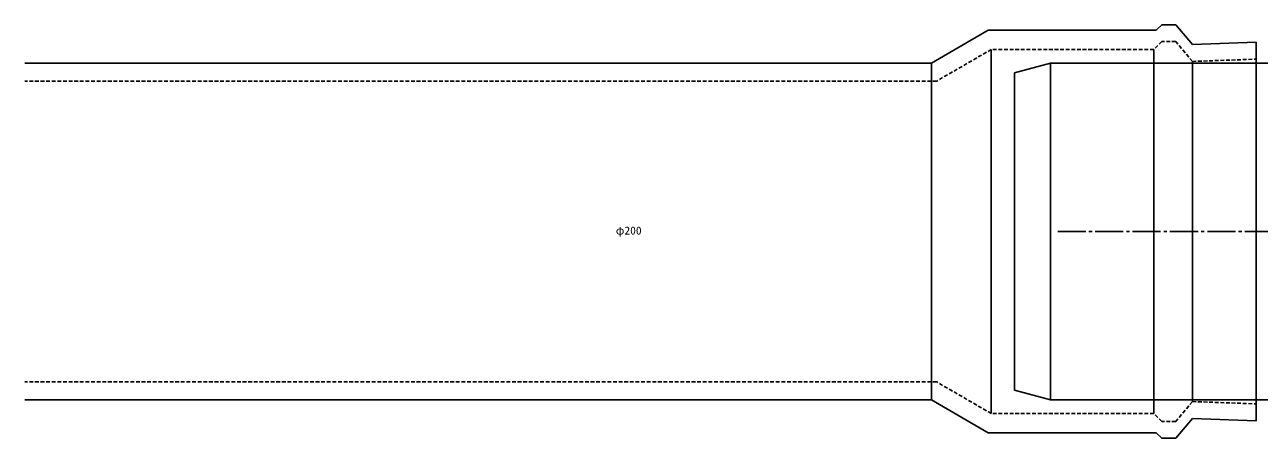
# Model space of a CAD drawing. Units: millimetres on the paper, with parts at other scales. Extents: x -140 to 4236, y -1707 to 1458.
# Drawn here: x 3441 to 3837, y -546.6 to -414 of the extents above; entities that cross this region are included whole.
import ezdxf
from ezdxf.enums import TextEntityAlignment as Align

# ---------------------------------------------------------------- set-up
doc = ezdxf.new("R2010")
doc.units = ezdxf.units.MM
doc.linetypes.add('CHAIN2', pattern=[12, 9, -1, 1, -1])
doc.linetypes.add('DASHED1', pattern=[1.8, 1.2, -0.6])
doc.layers.add('1-1', color=3, linetype='Continuous')
doc.layers.add('1-2', color=4, linetype='DASHED1')
doc.styles.add('ＭＳ ゴシック', font='')
doc.styles.get('ＭＳ ゴシック').set_extended_font_data('MS Gothic')

msp = doc.modelspace()

# ---------------------------------------------------------------- linework, layer by layer
at = {"layer": '1-1'}
for p, q in [((3770.016, -426.26), (3758.516, -429.341)), ((3770.016, -534.26), (3770.016, -426.26)), ((3770.016, -426.26), (3906.516, -426.26)), ((3758.516, -429.341), (3758.516, -531.178)), ((3770.016, -534.26), (3758.516, -531.178)), ((3770.016, -534.26), (3906.516, -534.26))]:
    msp.add_line(p, q, dxfattribs=at)
at = {"layer": '1-2', "color": 3, "linetype": 'Continuous'}
for p, q in [((3750.061, -415.76), (3731.874, -426.26)), ((3803.877, -415.76), (3750.061, -415.76)), ((3805.677, -413.96), (3803.877, -415.76)), ((3810.177, -413.96), (3805.677, -413.96)), ((3815.518, -420.325), (3810.177, -413.96)), ((3815.518, -420.325), (3836.016, -419.609)), ((3836.016, -419.609), (3836.016, -540.91)), ((3751.016, -538.61), (3751.016, -421.91)), ((3803.127, -421.91), (3803.127, -538.61)), ((3731.874, -426.26), (3441.017, -426.26)), ((3731.874, -426.26), (3731.874, -534.26)), ((3815.518, -425.725), (3815.518, -534.795)), ((3731.874, -534.26), (3441.017, -534.26)), ((3750.061, -544.76), (3731.874, -534.26)), ((3815.518, -540.195), (3810.177, -546.56)), ((3815.518, -540.195), (3836.016, -540.91)), ((3803.877, -544.76), (3750.061, -544.76))]:
    msp.add_line(p, q, dxfattribs=at)
at = {"layer": '1-2', "color": 3}
for p, q in [((3815.518, -425.725), (3810.177, -419.36)), ((3815.518, -425.725), (3836.016, -425.009)), ((3733.522, -432.01), (3441.017, -432.01)), ((3733.522, -528.51), (3441.017, -528.51)), ((3751.016, -538.61), (3733.522, -528.51)), ((3815.518, -534.795), (3810.177, -541.16)), ((3815.518, -534.795), (3836.016, -535.51)), ((3803.127, -538.61), (3751.016, -538.61))]:
    msp.add_line(p, q, dxfattribs=at)
at = {"layer": '1-2', "color": 7, "linetype": 'CHAIN2'}
msp.add_line((3772.339, -480.26), (4236.014, -480.26), dxfattribs=at)
at = {"layer": '1-2', "linetype": 'Continuous'}
msp.add_line((3836.016, -540.91), (3836.016, -535.207), dxfattribs=at)
at = {"layer": '1-2', "color": 3}
for points in [[(3810.177, -419.36), (3805.677, -419.36), (3803.127, -421.91), (3751.016, -421.91), (3733.522, -432.01)], [(3810.177, -541.16), (3805.677, -541.16), (3803.127, -538.61)]]:
    msp.add_lwpolyline(points, dxfattribs=at)
at = {"layer": '1-2', "color": 3, "linetype": 'Continuous'}
msp.add_lwpolyline([(3810.177, -546.56), (3805.677, -546.56), (3803.877, -544.76)], dxfattribs=at)

# ---------------------------------------------------------------- texts
at = {"layer": '1-2', "color": 7, "style": 'ＭＳ ゴシック', "width": 1.05}
msp.add_text('φ200', height=2.566, dxfattribs=at).set_placement((3630.582, -482.01), align=Align.BOTTOM_LEFT)

doc.saveas('drawing.dxf')
